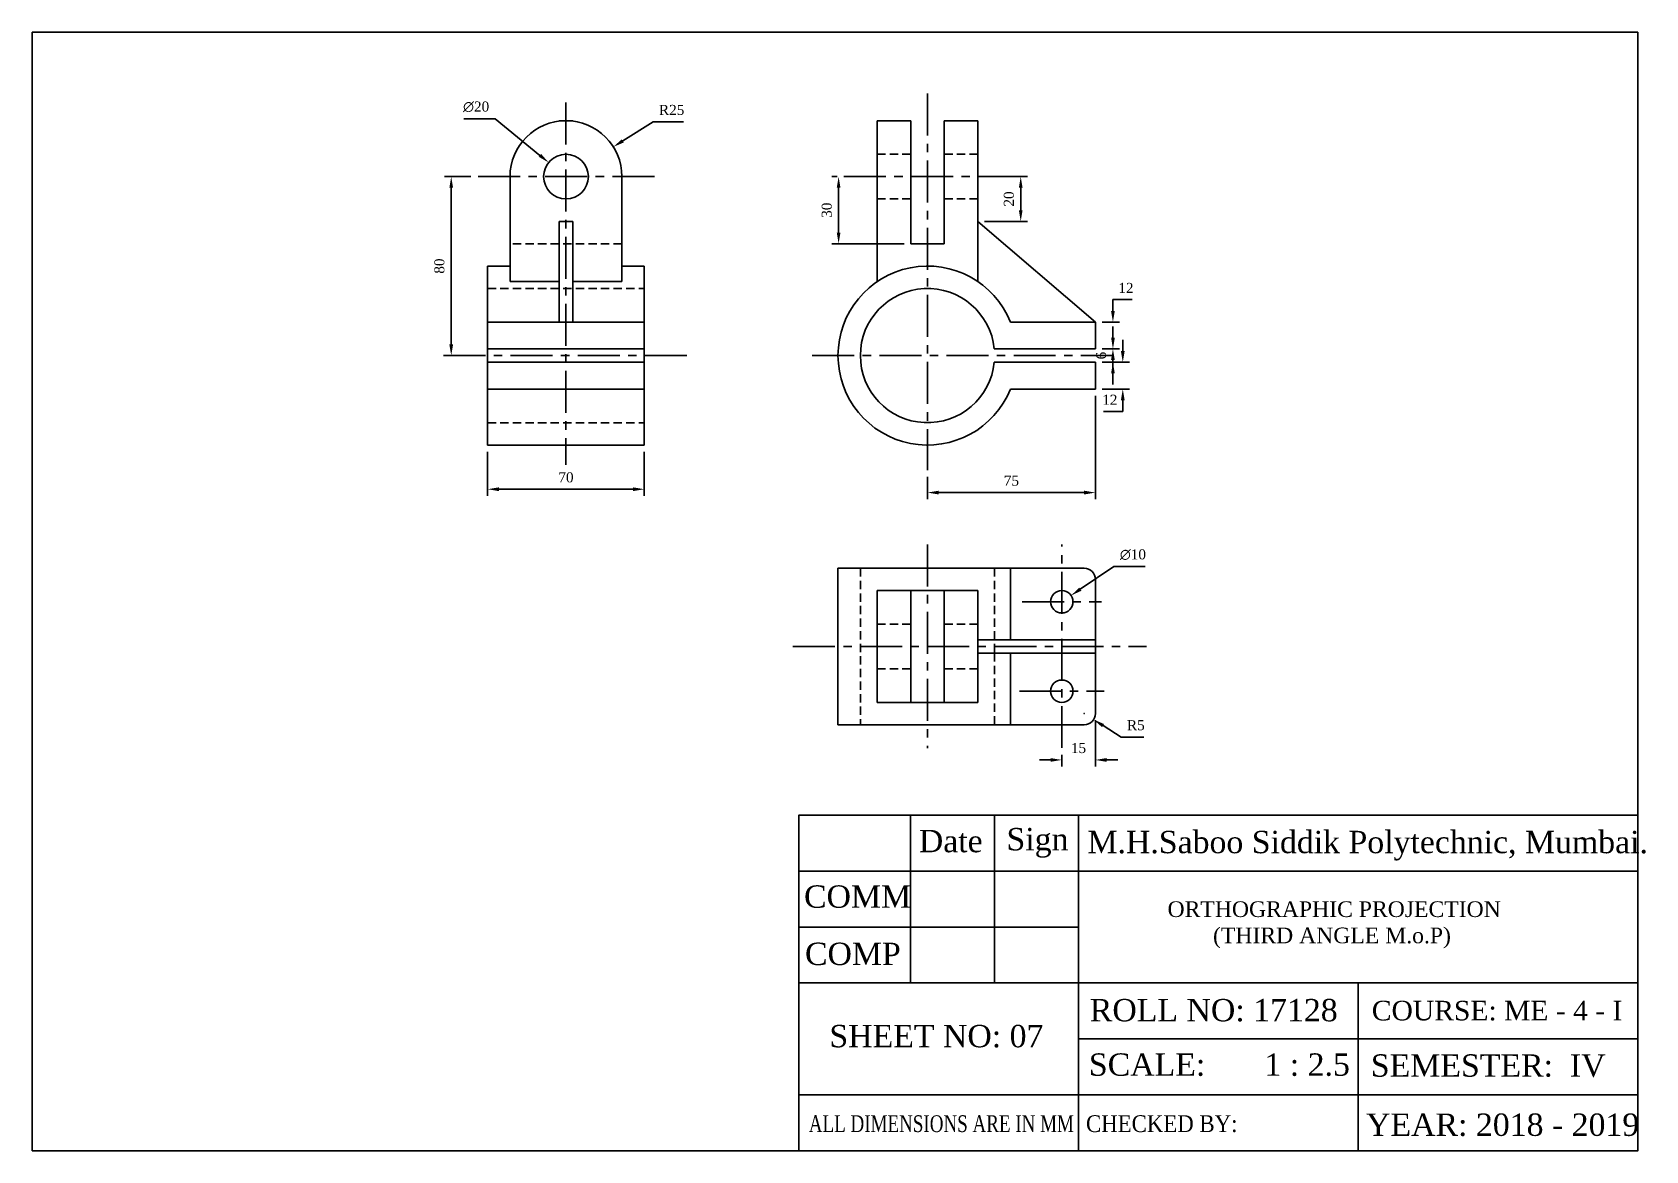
# Model space of a CAD drawing. Header units: inches. Extents: x -98 to 623, y -265 to 235.
import ezdxf

# ---------------------------------------------------------------- set-up
doc = ezdxf.new("R2010")
doc.units = ezdxf.units.IN
doc.header["$LTSCALE"] = 15
doc.header["$MEASUREMENT"] = 0
doc.linetypes.add('CENTER', pattern=[2, 1.25, -0.25, 0.25, -0.25])
doc.linetypes.add('HIDDEN', pattern=[0.375, 0.25, -0.125])
doc.styles.add('01', font='times.ttf', dxfattribs={"height": 7})
doc.styles.add('Saad Sheet', font='times.ttf')
doc.dimstyles.get("Standard").update_dxf_attribs({"dimtxt": 4.5, "dimasz": 5, "dimexe": 3, "dimexo": 3, "dimgap": 3, "dimtad": 1, "dimtoh": 1, "dimdec": 0, "dimzin": 0, "dimdsep": 46, "dimtxsty": '01', "dimcen": 0.09, "dimadec": 0, "dimazin": 0, "dimtfac": 1, "dimtdec": 0, "dimtofl": 0, "dimtmove": 0, "dimatfit": 3, "dimfxl": 1, "dimtolj": 1, "dimtzin": 0, "dimarcsym": 0})

# ---------------------------------------------------------------- blocks, each defined once
blk = doc.blocks.new('*D1')
at = {"color": 0, "lineweight": -2, "transparency": 16777216}
for p, q in [((105.02, 47.58), (105.02, 27.83)), ((175.02, 47.58), (175.02, 27.83)), ((110.02, 30.83), (170.02, 30.83))]:
    blk.add_line(p, q, dxfattribs=at)
at = {"color": 0, "transparency": 16777216}
for points in [[(110.02, 31.66), (110.02, 29.99), (105.02, 30.83)], [(170.02, 31.66), (170.02, 29.99), (175.02, 30.83)]]:
    blk.add_solid(points, dxfattribs=at)
at = {"layer": 'Defpoints', "color": 0, "transparency": 16777216}
for p in [(105.02, 50.58), (175.02, 50.58), (175.02, 30.83)]:
    blk.add_point(p, dxfattribs=at)
at = {"color": 0, "transparency": 16777216, "insert": (140.02, 36.12), "char_height": 4.5, "attachment_point": 5, "style": '01'}
blk.add_mtext('\\A1;70', dxfattribs=at)
blk = doc.blocks.new('*D2')
at = {"color": 0, "lineweight": -2, "transparency": 16777216}
for p, q in [((97.52, 170.58), (85.75, 170.58)), ((88.75, 165.58), (88.75, 95.58)), ((97.52, 90.58), (85.75, 90.58))]:
    blk.add_line(p, q, dxfattribs=at)
at = {"color": 0, "transparency": 16777216}
for points in [[(87.91, 165.58), (89.58, 165.58), (88.75, 170.58)], [(87.91, 95.58), (89.58, 95.58), (88.75, 90.58)]]:
    blk.add_solid(points, dxfattribs=at)
at = {"layer": 'Defpoints', "color": 0, "transparency": 16777216}
for p in [(100.52, 170.58), (88.75, 90.58), (100.52, 90.58)]:
    blk.add_point(p, dxfattribs=at)
at = {"color": 0, "transparency": 16777216, "insert": (83.46, 130.58), "char_height": 4.5, "attachment_point": 5, "rotation": 90, "style": '01'}
blk.add_mtext('\\A1;80', dxfattribs=at)
blk = doc.blocks.new('*D3')
at = {"color": 0, "lineweight": -2, "transparency": 16777216}
for p, q in [((261.25, 170.58), (258.85, 170.58)), ((261.85, 165.58), (261.85, 145.58)), ((291.08, 140.58), (258.85, 140.58))]:
    blk.add_line(p, q, dxfattribs=at)
at = {"color": 0, "transparency": 16777216}
for points in [[(261.02, 165.58), (262.69, 165.58), (261.85, 170.58)], [(261.02, 145.58), (262.69, 145.58), (261.85, 140.58)]]:
    blk.add_solid(points, dxfattribs=at)
at = {"layer": 'Defpoints', "color": 0, "transparency": 16777216}
for p in [(264.25, 170.58), (261.85, 140.58), (294.08, 140.58)]:
    blk.add_point(p, dxfattribs=at)
at = {"color": 0, "transparency": 16777216, "insert": (256.56, 155.58), "char_height": 4.5, "attachment_point": 5, "rotation": 90, "style": '01'}
blk.add_mtext('\\A1;30', dxfattribs=at)
blk = doc.blocks.new('*D4')
at = {"color": 0, "lineweight": -2, "transparency": 16777216}
for p, q in [((327.08, 170.58), (346.24, 170.58)), ((343.24, 165.58), (343.24, 155.58)), ((327.08, 150.58), (346.24, 150.58))]:
    blk.add_line(p, q, dxfattribs=at)
at = {"color": 0, "transparency": 16777216}
for points in [[(342.41, 165.58), (344.08, 165.58), (343.24, 170.58)], [(342.41, 155.58), (344.08, 155.58), (343.24, 150.58)]]:
    blk.add_solid(points, dxfattribs=at)
at = {"layer": 'Defpoints', "color": 0, "transparency": 16777216}
for p in [(324.08, 170.58), (324.08, 150.58), (343.24, 150.58)]:
    blk.add_point(p, dxfattribs=at)
at = {"color": 0, "transparency": 16777216, "insert": (337.95, 160.58), "char_height": 4.5, "attachment_point": 5, "rotation": 90, "style": '01'}
blk.add_mtext('\\A1;20', dxfattribs=at)
blk = doc.blocks.new('*D5')
at = {"color": 0, "lineweight": -2, "transparency": 16777216}
for p, q in [((384.44, 110.58), (384.44, 115.58)), ((384.44, 115.58), (393.03, 115.58)), ((379.58, 105.58), (387.44, 105.58)), ((379.58, 93.58), (387.44, 93.58)), ((384.44, 88.58), (384.44, 83.58))]:
    blk.add_line(p, q, dxfattribs=at)
at = {"color": 0, "transparency": 16777216}
for points in [[(383.6, 110.58), (385.27, 110.58), (384.44, 105.58)], [(383.6, 88.58), (385.27, 88.58), (384.44, 93.58)]]:
    blk.add_solid(points, dxfattribs=at)
at = {"layer": 'Defpoints', "color": 0, "transparency": 16777216}
for p in [(376.58, 105.58), (384.44, 105.58), (376.58, 93.58)]:
    blk.add_point(p, dxfattribs=at)
at = {"color": 0, "transparency": 16777216, "insert": (390.23, 120.83), "char_height": 4.5, "attachment_point": 5, "style": '01'}
blk.add_mtext('\\A1;12', dxfattribs=at)
blk = doc.blocks.new('*D6')
at = {"color": 0, "lineweight": -2, "transparency": 16777216}
for p, q in [((384.45, 98.58), (384.45, 103.58)), ((379.58, 93.58), (387.45, 93.58)), ((379.58, 87.58), (387.45, 87.58)), ((384.45, 82.58), (384.45, 77.58))]:
    blk.add_line(p, q, dxfattribs=at)
at = {"color": 0, "transparency": 16777216}
for points in [[(383.62, 98.58), (385.29, 98.58), (384.45, 93.58)], [(383.62, 82.58), (385.29, 82.58), (384.45, 87.58)]]:
    blk.add_solid(points, dxfattribs=at)
at = {"layer": 'Defpoints', "color": 0, "transparency": 16777216}
for p in [(376.58, 93.58), (376.58, 87.58), (384.45, 87.58)]:
    blk.add_point(p, dxfattribs=at)
at = {"color": 0, "transparency": 16777216, "insert": (379.17, 90.58), "char_height": 4.5, "attachment_point": 5, "rotation": 90, "style": '01'}
blk.add_mtext('\\A1;6', dxfattribs=at)
blk = doc.blocks.new('*D7')
at = {"color": 0, "lineweight": -2, "transparency": 16777216}
for p, q in [((388.84, 92.58), (388.84, 97.58)), ((379.58, 87.58), (391.84, 87.58)), ((379.58, 75.58), (391.84, 75.58)), ((388.84, 65.58), (380.25, 65.58)), ((388.84, 70.58), (388.84, 65.58))]:
    blk.add_line(p, q, dxfattribs=at)
at = {"color": 0, "transparency": 16777216}
for points in [[(388.01, 92.58), (389.68, 92.58), (388.84, 87.58)], [(388.01, 70.58), (389.68, 70.58), (388.84, 75.58)]]:
    blk.add_solid(points, dxfattribs=at)
at = {"layer": 'Defpoints', "color": 0, "transparency": 16777216}
for p in [(376.58, 87.58), (376.58, 75.58), (388.84, 75.58)]:
    blk.add_point(p, dxfattribs=at)
at = {"color": 0, "transparency": 16777216, "insert": (383.05, 70.83), "char_height": 4.5, "attachment_point": 5, "style": '01'}
blk.add_mtext('\\A1;12', dxfattribs=at)
blk = doc.blocks.new('*D8')
at = {"color": 0, "lineweight": -2, "transparency": 16777216}
for p, q in [((376.58, 72.58), (376.58, 26.33)), ((301.58, 36.32), (301.58, 26.33)), ((306.58, 29.33), (371.58, 29.33))]:
    blk.add_line(p, q, dxfattribs=at)
at = {"color": 0, "transparency": 16777216}
for points in [[(306.58, 30.17), (306.58, 28.5), (301.58, 29.33)], [(371.58, 30.17), (371.58, 28.5), (376.58, 29.33)]]:
    blk.add_solid(points, dxfattribs=at)
at = {"layer": 'Defpoints', "color": 0, "transparency": 16777216}
for p in [(376.58, 75.58), (301.58, 39.32), (376.58, 29.33)]:
    blk.add_point(p, dxfattribs=at)
at = {"color": 0, "transparency": 16777216, "insert": (339.08, 34.63), "char_height": 4.5, "attachment_point": 5, "style": '01'}
blk.add_mtext('\\A1;75', dxfattribs=at)
blk = doc.blocks.new('*D9')
at = {"color": 0, "lineweight": -2, "transparency": 16777216}
for p, q in [((384.89, -3.77), (369.87, -13.88)), ((398.86, -3.77), (384.89, -3.77)), ((361.49, -19.46), (361.67, -19.46)), ((361.58, -19.55), (361.58, -19.37))]:
    blk.add_line(p, q, dxfattribs=at)
at = {"color": 0, "transparency": 16777216}
blk.add_solid([(369.41, -13.19), (370.34, -14.57), (365.72, -16.67)], dxfattribs=at)
at = {"layer": 'Defpoints', "color": 0, "transparency": 16777216}
for p in [(365.72, -16.67), (357.43, -22.26)]:
    blk.add_point(p, dxfattribs=at)
at = {"color": 0, "transparency": 16777216, "insert": (393.38, 1.58), "char_height": 4.5, "attachment_point": 5, "style": '01'}
blk.add_mtext('\\A1;∅10', dxfattribs=at)
blk = doc.blocks.new('*D10')
at = {"color": 0, "lineweight": -2, "transparency": 16777216}
for p, q in [((371.49, -69.46), (371.67, -69.46)), ((371.58, -69.55), (371.58, -69.37)), ((388.1, -79.97), (380.01, -74.83)), ((398.3, -79.97), (388.1, -79.97))]:
    blk.add_line(p, q, dxfattribs=at)
at = {"color": 0, "transparency": 16777216}
blk.add_solid([(380.46, -74.13), (379.57, -75.53), (375.79, -72.15)], dxfattribs=at)
at = {"layer": 'Defpoints', "color": 0, "transparency": 16777216}
for p in [(371.58, -69.46), (375.79, -72.15)]:
    blk.add_point(p, dxfattribs=at)
at = {"color": 0, "transparency": 16777216, "insert": (394.7, -74.68), "char_height": 4.5, "attachment_point": 5, "style": '01'}
blk.add_mtext('\\A1;R5', dxfattribs=at)
blk = doc.blocks.new('*D11')
at = {"color": 0, "lineweight": -2, "transparency": 16777216}
for p, q in [((376.58, -72.46), (376.58, -93.18)), ((356.58, -90.18), (351.58, -90.18)), ((361.58, -87.84), (361.58, -93.18)), ((381.58, -90.18), (386.58, -90.18))]:
    blk.add_line(p, q, dxfattribs=at)
at = {"color": 0, "transparency": 16777216}
for points in [[(356.58, -89.35), (356.58, -91.01), (361.58, -90.18)], [(381.58, -89.35), (381.58, -91.01), (376.58, -90.18)]]:
    blk.add_solid(points, dxfattribs=at)
at = {"layer": 'Defpoints', "color": 0, "transparency": 16777216}
for p in [(376.58, -69.46), (361.58, -84.84), (376.58, -90.18)]:
    blk.add_point(p, dxfattribs=at)
at = {"color": 0, "transparency": 16777216, "insert": (369.08, -84.89), "char_height": 4.5, "attachment_point": 5, "style": '01'}
blk.add_mtext('\\A1;15', dxfattribs=at)
blk = doc.blocks.new('*D12')
at = {"color": 0, "lineweight": -2, "transparency": 16777216}
for p, q in [((94.4, 196.41), (108.37, 196.41)), ((108.37, 196.41), (128.4, 180.06)), ((139.93, 170.58), (140.11, 170.58)), ((140.02, 170.49), (140.02, 170.67))]:
    blk.add_line(p, q, dxfattribs=at)
at = {"color": 0, "transparency": 16777216}
blk.add_solid([(128.92, 180.71), (127.87, 179.42), (132.27, 176.9)], dxfattribs=at)
at = {"layer": 'Defpoints', "color": 0, "transparency": 16777216}
for p in [(132.27, 176.9), (147.76, 164.25)]:
    blk.add_point(p, dxfattribs=at)
at = {"color": 0, "transparency": 16777216, "insert": (99.88, 201.76), "char_height": 4.5, "attachment_point": 5, "style": '01'}
blk.add_mtext('\\A1;∅20', dxfattribs=at)
blk = doc.blocks.new('*D13')
at = {"color": 0, "lineweight": -2, "transparency": 16777216}
for p, q in [((178.99, 195.07), (165.42, 186.54)), ((192.51, 195.07), (178.99, 195.07)), ((139.93, 170.58), (140.11, 170.58)), ((140.02, 170.49), (140.02, 170.67))]:
    blk.add_line(p, q, dxfattribs=at)
at = {"color": 0, "transparency": 16777216}
blk.add_solid([(164.97, 187.25), (165.86, 185.84), (161.18, 183.88)], dxfattribs=at)
at = {"layer": 'Defpoints', "color": 0, "transparency": 16777216}
for p in [(161.18, 183.88), (140.02, 170.58)]:
    blk.add_point(p, dxfattribs=at)
at = {"color": 0, "transparency": 16777216, "insert": (187.25, 200.36), "char_height": 4.5, "attachment_point": 5, "style": '01'}
blk.add_mtext('\\A1;R25', dxfattribs=at)

msp = doc.modelspace()

# ---------------------------------------------------------------- linework, layer by layer
at = {"linetype": 'CENTER'}
for p, q in [((140.02, 203.7), (140.02, 41.74)), ((301.58, 207.73), (301.58, 39.32)), ((179.52, 170.58), (100.52, 170.58)), ((264.25, 170.58), (338.9, 170.58)), ((85.29, 90.58), (194.75, 90.58)), ((250.1, 90.58), (384.45, 90.58)), ((301.58, 6.06), (301.58, -84.99)), ((361.58, -84.84), (361.58, 6.11)), ((343.86, -19.46), (379.29, -19.46)), ((241.47, -39.46), (399.5, -39.46)), ((342.62, -59.46), (380.53, -59.46))]:
    msp.add_line(p, q, dxfattribs=at)
for p, q in [((143.02, 195.58), (137.02, 195.58)), ((279.08, 195.58), (294.08, 195.58)), ((279.08, 195.58), (279.08, 123.65)), ((294.08, 195.58), (294.08, 140.58)), ((294.08, 195.58), (294.08, 140.58)), ((309.08, 195.58), (309.08, 140.58)), ((309.08, 195.58), (309.08, 140.58)), ((309.08, 195.58), (324.08, 195.58)), ((324.08, 195.58), (324.08, 123.65)), ((115.02, 170.58), (115.02, 123.65)), ((165.02, 170.58), (165.02, 123.65)), ((137.02, 150.58), (137.02, 105.58)), ((143.02, 150.58), (137.02, 150.58)), ((143.02, 150.58), (143.02, 105.58)), ((324.08, 150.58), (376.58, 105.58)), ((294.08, 140.58), (309.08, 140.58)), ((105.02, 130.58), (105.02, 50.58)), ((105.02, 130.58), (115.02, 130.58)), ((165.02, 130.58), (175.02, 130.58)), ((175.02, 50.58), (175.02, 130.58)), ((137.02, 123.65), (115.02, 123.65)), ((165.02, 123.65), (143.02, 123.65)), ((105.02, 105.58), (175.02, 105.58)), ((338.66, 105.58), (376.58, 105.58)), ((376.58, 105.58), (376.58, 93.58)), ((105.02, 93.58), (175.02, 93.58)), ((105.02, 87.58), (175.02, 87.58)), ((341.46, 93.58), (331.42, 93.58)), ((341.46, 87.58), (331.42, 87.58)), ((341.46, 93.58), (376.58, 93.58)), ((341.46, 87.58), (376.58, 87.58)), ((376.58, 87.58), (376.58, 75.58)), ((105.02, 75.58), (175.02, 75.58)), ((338.66, 75.58), (376.58, 75.58)), ((105.02, 50.58), (175.02, 50.58)), ((261.58, -4.46), (261.58, -74.46)), ((371.58, -4.46), (261.58, -4.46)), ((338.66, -4.46), (338.66, -36.46)), ((376.58, -69.46), (376.58, -9.46)), ((279.08, -14.46), (279.08, -64.46)), ((279.08, -14.46), (324.08, -14.46)), ((294.08, -14.46), (294.08, -64.46)), ((309.08, -14.46), (309.08, -64.46)), ((324.08, -14.46), (324.08, -64.46)), ((324.08, -36.46), (376.58, -36.46)), ((324.08, -42.46), (376.58, -42.46)), ((338.66, -42.46), (338.66, -74.46)), ((279.08, -64.46), (324.08, -64.46)), ((261.58, -74.46), (371.58, -74.46)), ((619.02, -114.89), (619.02, -264.89))]:
    msp.add_line(p, q)
at = {"linetype": 'HIDDEN'}
for p, q in [((279.08, 180.58), (294.08, 180.58)), ((309.08, 180.58), (324.08, 180.58)), ((279.08, 160.58), (294.08, 160.58)), ((309.08, 160.58), (324.08, 160.58)), ((165.02, 140.58), (115.02, 140.58)), ((105.02, 120.58), (175.02, 120.58)), ((105.02, 60.58), (175.02, 60.58)), ((271.58, -4.46), (271.58, -74.46)), ((331.58, -4.46), (331.58, -42.46)), ((279.08, -29.46), (294.08, -29.46)), ((309.08, -29.46), (324.08, -29.46)), ((331.58, -42.46), (331.58, -74.46)), ((279.08, -49.46), (294.08, -49.46)), ((309.08, -49.46), (324.08, -49.46))]:
    msp.add_line(p, q, dxfattribs=at)
msp.add_lwpolyline([(619.02, 235.11), (-98.48, 235.11), (-98.48, -264.89), (619.02, -264.89)], close=True)
for points in [[(619.02, -164.89), (619.02, -139.89), (244.02, -139.89), (244.02, -114.89), (294.02, -114.89), (294.02, -189.89), (331.52, -189.89), (331.52, -114.89)], [(619.02, -264.89), (244.02, -264.89), (244.02, -114.89), (619.02, -114.89), (494.02, -114.89)], [(494.02, -189.89), (494.02, -264.89), (369.02, -264.89), (369.02, -114.89)], [(369.02, -164.89), (244.02, -164.89), (244.02, -189.89), (619.02, -189.89), (619.02, -214.89), (369.02, -214.89)], [(244.02, -214.89), (244.02, -239.89), (619.02, -239.89)]]:
    msp.add_lwpolyline(points)
for centre, radius in [((140.02, 170.58), 10), ((361.58, -19.46), 5), ((361.58, -59.46), 5)]:
    msp.add_circle(centre, radius)
for centre, radius, start, end in [((140.02, 170.58), 25, 0, 180), ((301.58, 90.58), 40, 22.02431, 337.97569), ((301.58, 90.58), 30, 5.73917, 354.26083), ((371.58, -9.46), 5, 0, 90), ((371.58, -69.46), 5, 270, 0)]:
    msp.add_arc(centre, radius, start, end)

# ---------------------------------------------------------------- texts
for s, height, style, p in [('Date', 10, 'Saad Sheet', (297.72, -131.44)), ('Sign', 10, 'Saad Sheet', (336.88, -130.59)), ('M.H.Saboo Siddik Polytechnic, Mumbai.', 10, 'Saad Sheet', (373.06, -131.87)), ('COMM', 10, 'Saad Sheet', (246.4, -156.25)), ('ORTHOGRAPHIC PROJECTION ', 7, '01', (408.84, -160.39)), ('(THIRD ANGLE M.o.P)', 7, '01', (429.18, -172.13)), ('COMP', 10, 'Saad Sheet', (246.83, -181.86)), ('ROLL NO: 17128', 10, 'Saad Sheet', (374.12, -207.03)), ('COURSE: ME - 4 - I', 8.75, 'Saad Sheet', (500.12, -206.61)), ('   SHEET NO: 07', 10, 'Saad Sheet', (246.4, -218.63)), ('SCALE:       1 : 2.5', 10, 'Saad Sheet', (373.69, -231.36)), ('SEMESTER:  IV', 10, 'Saad Sheet', (499.69, -231.78)), ('YEAR: 2018 - 2019', 10, 'Saad Sheet', (497.56, -258.24))]:
    msp.add_text(s, height=height, dxfattribs=dict(style=style)).set_placement(p)
at = {"style": 'Saad Sheet'}
for s, width, p in [('ALL DIMENSIONS ARE IN MM ', 0.75, (248.54, -256.53)), ('CHECKED BY:', 0.9, (372.41, -256.53))]:
    msp.add_text(s, height=7.5, dxfattribs=dict(at, width=width)).set_placement(p)

# ---------------------------------------------------------------- dimensions: what is measured, and where the dimension line sits
for p1, p2, picture, middle in [((147.76, 164.25), (132.27, 176.9), '*D12', (99.88, 196.41)), ((357.43, -22.26), (365.72, -16.67), '*D9', (393.38, -3.77))]:
    dim = msp.add_diameter_dim_2p(p1=p1, p2=p2, dimstyle='Standard')
    dim.commit()
    dim.dimension.update_dxf_attribs({"geometry": picture, "text_midpoint": middle, "dimtype": 163})
dim = msp.add_radius_dim(center=(140.02, 170.58), mpoint=(161.18, 183.88), dimstyle='Standard')
dim.commit()
dim.dimension.update_dxf_attribs({"geometry": '*D13', "text_midpoint": (187.25, 195.07), "dimtype": 164})
for base, p1, p2, picture, middle in [((88.75, 90.58), (100.52, 170.58), (100.52, 90.58), '*D2', (83.46, 130.58)), ((261.85, 140.58), (264.25, 170.58), (294.08, 140.58), '*D3', (256.56, 155.58)), ((343.24, 150.58), (324.08, 170.58), (324.08, 150.58), '*D4', (337.95, 160.58))]:
    dim = msp.add_linear_dim(base=base, p1=p1, p2=p2, angle=90, dimstyle='Standard')
    dim.commit()
    dim.dimension.update_dxf_attribs({"geometry": picture, "text_midpoint": middle})
for base, p1, p2, picture, middle in [((384.44, 105.58), (376.58, 93.58), (376.58, 105.58), '*D5', (390.23, 115.58)), ((384.45, 87.58), (376.58, 93.58), (376.58, 87.58), '*D6', (384.45, 90.58)), ((388.84, 75.58), (376.58, 87.58), (376.58, 75.58), '*D7', (383.05, 65.58))]:
    dim = msp.add_linear_dim(base=base, p1=p1, p2=p2, angle=90, dimstyle='Standard')
    dim.commit()
    dim.dimension.update_dxf_attribs({"geometry": picture, "text_midpoint": middle, "dimtype": 160})
for base, p1, p2, picture, middle in [((376.58, 29.33), (301.58, 39.32), (376.58, 75.58), '*D8', (339.08, 34.63)), ((175.02, 30.83), (105.02, 50.58), (175.02, 50.58), '*D1', (140.02, 36.12)), ((376.58, -90.18), (361.58, -84.84), (376.58, -69.46), '*D11', (369.08, -84.89))]:
    dim = msp.add_linear_dim(base=base, p1=p1, p2=p2, dimstyle='Standard')
    dim.commit()
    dim.dimension.update_dxf_attribs({"geometry": picture, "text_midpoint": middle})
dim = msp.add_radius_dim(center=(371.58, -69.46), mpoint=(375.79, -72.15), dimstyle='Standard')
dim.commit()
dim.dimension.update_dxf_attribs({"geometry": '*D10', "text_midpoint": (394.7, -74.68)})

doc.saveas('drawing.dxf')
